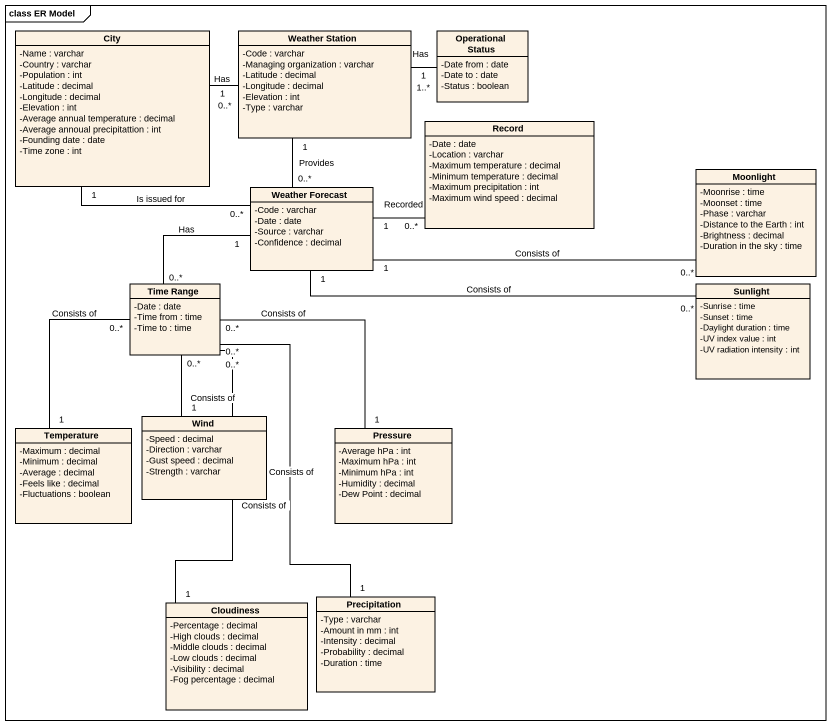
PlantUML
@startuml
mainframe class ER Model
hide circle
hide empty members
skinparam classAttributeIconSize 0
class City {
  -Name : varchar
  -Country : varchar
  -Population : int
  -Latitude : decimal
  -Longitude : decimal
  -Elevation : int
  -Average annual temperature : decimal
  -Average annoual precipitattion : int
  -Founding date : date
  -Time zone : int
}
class "Weather Station" as Weather_Station {
  -Code : varchar
  -Managing organization : varchar
  -Latitude : decimal
  -Longitude : decimal
  -Elevation : int
  -Type : varchar
}
class "Operational Status" as Operational_Status {
  -Date from : date
  -Date to : date
  -Status : boolean
}
class "Record" as Record_ {
  -Date : date
  -Location : varchar
  -Maximum temperature : decimal
  -Minimum temperature : decimal
  -Maximum precipitation : int
  -Maximum wind speed : decimal
}
class Moonlight {
  -Moonrise : time
  -Moonset : time
  -Phase : varchar
  -Distance to the Earth : int
  -Brightness : decimal
  -Duration in the sky : time
}
class "Weather Forecast" as Weather_Forecast {
  -Code : varchar
  -Date : date
  -Source : varchar
  -Confidence : decimal
}
class "Time Range" as Time_Range {
  -Date : date
  -Time from : time
  -Time to : time
}
class Sunlight {
  -Sunrise : time
  -Sunset : time
  -Daylight duration : time
  -UV index value : int
  -UV radiation intensity : int
}
class Temperature {
  -Maximum : decimal
  -Minimum : decimal
  -Average : decimal
  -Feels like : decimal
  -Fluctuations : boolean
}
class Wind {
  -Speed : decimal
  -Direction : varchar
  -Gust speed : decimal
  -Strength : varchar
}
class Pressure {
  -Average hPa : int
  -Maximum hPa : int
  -Minimum hPa : int
  -Humidity : decimal
  -Dew Point : decimal
}
class Cloudiness {
  -Percentage : decimal
  -High clouds : decimal
  -Middle clouds : decimal
  -Low clouds : decimal
  -Visibility : decimal
  -Fog percentage : decimal
}
class Precipitation {
  -Type : varchar
  -Amount in mm : int
  -Intensity : decimal
  -Probability : decimal
  -Duration : time
}
City "1" -right- "0..*" Weather_Station : Has
Weather_Station "1" -right- "1..*" Operational_Status : Has
Weather_Station "1" -- "0..*" Weather_Forecast : Provides
Weather_Forecast "0..*" -up- "1" City : Is issued for
Weather_Forecast "1" -right- "0..*" Record_ : Recorded
Weather_Forecast "1" -right- "0..*" Moonlight : Consists of
Weather_Forecast "1" -- "0..*" Time_Range : Has
Weather_Forecast "1" -right- "0..*" Sunlight : Consists of
Time_Range "0..*" -- "1" Temperature : Consists of
Time_Range "0..*" -- "1" Wind : Consists of
Time_Range "0..*" -- "1" Pressure : Consists of
Time_Range "0..*" -- "1" Cloudiness : Consists of
Time_Range "0..*" -- "1" Precipitation : Consists of
@enduml
